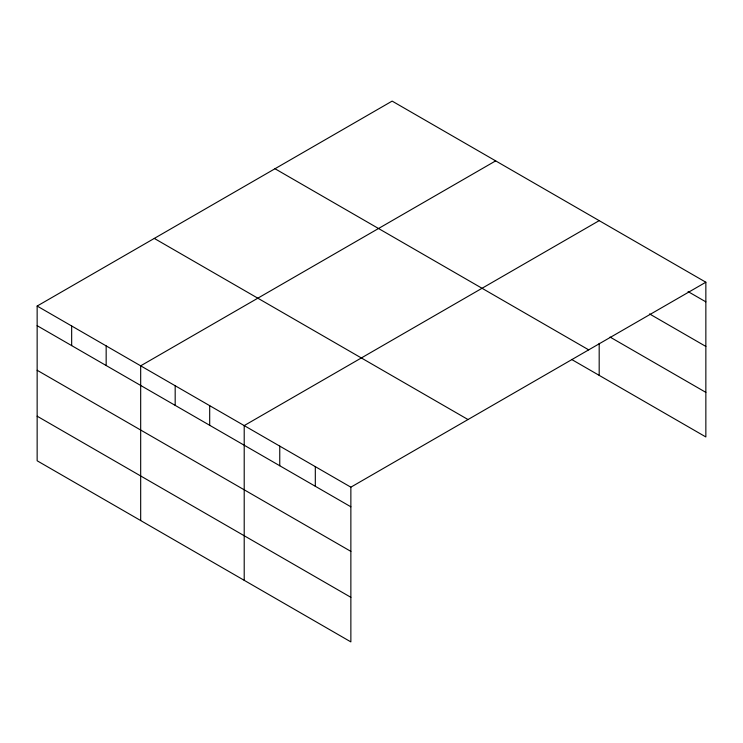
<?xml version="1.0" encoding="UTF-8"?>
<svg xmlns="http://www.w3.org/2000/svg" width="743" height="743" viewBox="0 0 743 743"><rect width="100%" height="100%" fill="white"/><g stroke="black" fill="none" stroke-linecap="round" stroke-linejoin="round"><path stroke-width="1.11" d="M705.85 282.219L392.137 101.104L37.15 306.051L37.15 460.781L350.863 641.896L350.863 487.176L705.85 282.219L705.85 436.949L571.581 359.426M495.665 160.869L140.678 365.825L140.678 520.546M599.183 220.643L244.206 425.59L244.206 580.32M688.074 291.59L705.85 301.853M649.558 313.936L705.85 346.433M610.049 337.062L705.85 392.369M274.994 168.735L588.707 349.86M154.293 238.419L468.006 419.535M37.15 306.051L350.863 487.176M37.15 325.685L350.863 506.8M37.15 370.265L350.863 551.38M37.15 416.191L350.863 597.316M599.183 343.359L599.183 375.364M315.311 466.641L315.311 486.275M279.758 446.116L279.758 465.75M209.693 405.669L209.693 425.293M175.181 385.747L175.181 405.372M106.165 345.894L106.165 365.528M71.662 325.973L71.662 345.606"/></g></svg>
